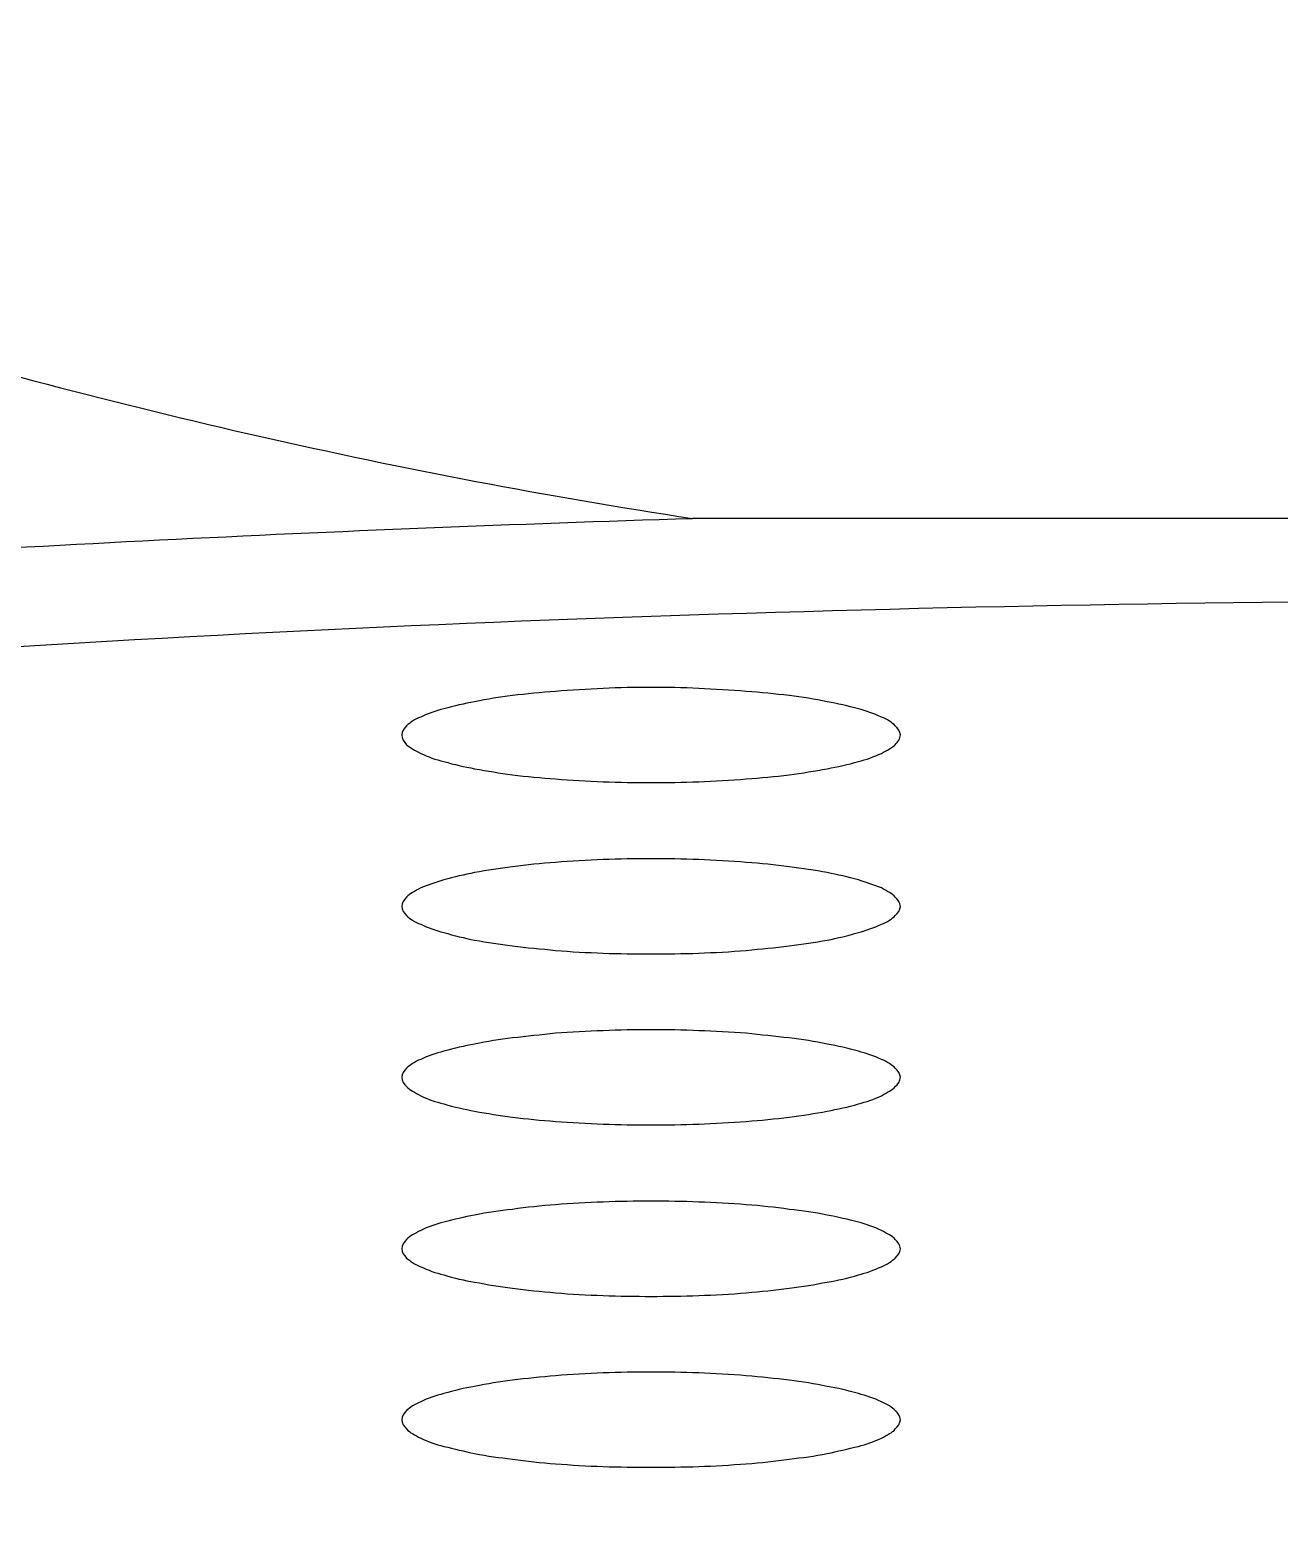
# Model space of a CAD drawing. Header units: millimetres. Extents: x 3817 to 4149, y 28263 to 28669.
# Drawn here: x 4078.538 to 4081.043, y 28550.911 to 28553.885 of the extents above; entities that cross this region are included whole.
import ezdxf

# ---------------------------------------------------------------- set-up
doc = ezdxf.new("R2010")
doc.units = ezdxf.units.MM

msp = doc.modelspace()

# ---------------------------------------------------------------- linework, layer by layer
for points, knots in [([(4076.4916, 28553.8849), (4077.0333, 28553.6603), (4077.5852, 28553.4592), (4078.1483, 28553.293), (4078.1483, 28553.293), (4078.7115, 28553.1258), (4079.286, 28552.9935), (4079.8666, 28552.9053)], [0, 0, 0, 0, 0.5, 0.5, 0.5, 0.5, 1, 1, 1, 1]), ([(4070.7992, 28550.4258), (4070.7654, 28550.4586), (4070.7336, 28550.4935), (4070.7059, 28550.5304), (4070.7059, 28550.5304), (4070.6802, 28550.5633), (4070.6577, 28550.5982), (4070.6392, 28550.6351), (4070.6392, 28550.6351), (4070.6228, 28550.6679), (4070.6094, 28550.7038), (4070.6012, 28550.7397), (4070.6012, 28550.7397), (4070.593, 28550.7746), (4070.5889, 28550.8105), (4070.59, 28550.8454), (4070.59, 28550.8454), (4070.591, 28550.8813), (4070.5971, 28550.9162), (4070.6074, 28550.951), (4070.6074, 28550.951), (4070.6177, 28550.988), (4070.633, 28551.0229), (4070.6515, 28551.0557), (4070.6515, 28551.0557), (4070.672, 28551.0926), (4070.6966, 28551.1275), (4070.7243, 28551.1603), (4070.7243, 28551.1603), (4070.7551, 28551.1972), (4070.7879, 28551.2321), (4070.8238, 28551.2639), (4070.8238, 28551.2639), (4070.91, 28551.3419), (4071.0054, 28551.4086), (4071.1049, 28551.4681), (4071.1049, 28551.4681), (4071.2291, 28551.543), (4071.3593, 28551.6076), (4071.4917, 28551.6661), (4071.4917, 28551.6661), (4071.6517, 28551.7358), (4071.8158, 28551.7984), (4071.981, 28551.8548), (4071.981, 28551.8548), (4072.1749, 28551.9205), (4072.3708, 28551.98), (4072.5678, 28552.0333), (4072.5678, 28552.0333), (4072.7914, 28552.0949), (4073.0181, 28552.1503), (4073.2448, 28552.2005), (4073.2448, 28552.2005), (4073.4972, 28552.2559), (4073.7516, 28552.3072), (4074.006, 28552.3534), (4074.006, 28552.3534), (4074.285, 28552.4036), (4074.5651, 28552.4488), (4074.8451, 28552.4908), (4074.8451, 28552.4908), (4075.1467, 28552.5349), (4075.4483, 28552.5749), (4075.751, 28552.6109), (4075.751, 28552.6109), (4076.4095, 28552.6898), (4077.0702, 28552.7504), (4077.7308, 28552.7976), (4077.7308, 28552.7976), (4078.4417, 28552.8478), (4079.1547, 28552.8837), (4079.8666, 28552.9053)], [0, 0, 0, 0, 0.055556, 0.055556, 0.055556, 0.055556, 0.111111, 0.111111, 0.111111, 0.111111, 0.166667, 0.166667, 0.166667, 0.166667, 0.222222, 0.222222, 0.222222, 0.222222, 0.277778, 0.277778, 0.277778, 0.277778, 0.333333, 0.333333, 0.333333, 0.333333, 0.388889, 0.388889, 0.388889, 0.388889, 0.444444, 0.444444, 0.444444, 0.444444, 0.5, 0.5, 0.5, 0.5, 0.555556, 0.555556, 0.555556, 0.555556, 0.611111, 0.611111, 0.611111, 0.611111, 0.666667, 0.666667, 0.666667, 0.666667, 0.722222, 0.722222, 0.722222, 0.722222, 0.777778, 0.777778, 0.777778, 0.777778, 0.833333, 0.833333, 0.833333, 0.833333, 0.888889, 0.888889, 0.888889, 0.888889, 0.944444, 0.944444, 0.944444, 0.944444, 1, 1, 1, 1]), ([(4081.5818, 28552.7401), (4080.9694, 28552.7401), (4080.358, 28552.7288), (4079.7456, 28552.7073), (4079.7456, 28552.7073), (4079.1547, 28552.6868), (4078.5628, 28552.655), (4077.9729, 28552.6109)], [0, 0, 0, 0, 0.5, 0.5, 0.5, 0.5, 1, 1, 1, 1]), ([(4079.7835, 28552.5667), (4079.7189, 28552.5667), (4079.6553, 28552.5637), (4079.5917, 28552.5585), (4079.5917, 28552.5585), (4079.563, 28552.5565), (4079.5343, 28552.5534), (4079.5055, 28552.5503), (4079.5055, 28552.5503), (4079.4799, 28552.5473), (4079.4553, 28552.5431), (4079.4296, 28552.538), (4079.4296, 28552.538), (4079.4091, 28552.5339), (4079.3886, 28552.5298), (4079.3681, 28552.5237), (4079.3681, 28552.5237), (4079.3517, 28552.5196), (4079.3363, 28552.5144), (4079.3219, 28552.5072), (4079.3219, 28552.5072), (4079.3158, 28552.5052), (4079.3106, 28552.5021), (4079.3055, 28552.499), (4079.3055, 28552.499), (4079.3004, 28552.496), (4079.2973, 28552.4929), (4079.2932, 28552.4898), (4079.2932, 28552.4898), (4079.2881, 28552.4847), (4079.284, 28552.4775), (4079.284, 28552.4713)], [0, 0, 0, 0, 0.125, 0.125, 0.125, 0.125, 0.25, 0.25, 0.25, 0.25, 0.375, 0.375, 0.375, 0.375, 0.5, 0.5, 0.5, 0.5, 0.625, 0.625, 0.625, 0.625, 0.75, 0.75, 0.75, 0.75, 0.875, 0.875, 0.875, 0.875, 1, 1, 1, 1]), ([(4080.2831, 28552.4713), (4080.2831, 28552.4775), (4080.278, 28552.4847), (4080.2729, 28552.4898), (4080.2729, 28552.4898), (4080.2698, 28552.4929), (4080.2657, 28552.496), (4080.2616, 28552.499), (4080.2616, 28552.499), (4080.2564, 28552.5021), (4080.2503, 28552.5052), (4080.2452, 28552.5072), (4080.2452, 28552.5072), (4080.2298, 28552.5144), (4080.2144, 28552.5196), (4080.199, 28552.5237), (4080.199, 28552.5237), (4080.1785, 28552.5298), (4080.1569, 28552.5339), (4080.1364, 28552.538), (4080.1364, 28552.538), (4080.1118, 28552.5431), (4080.0862, 28552.5473), (4080.0605, 28552.5503), (4080.0605, 28552.5503), (4080.0318, 28552.5534), (4080.0031, 28552.5565), (4079.9743, 28552.5585), (4079.9743, 28552.5585), (4079.9107, 28552.5637), (4079.8471, 28552.5667), (4079.7835, 28552.5667)], [0, 0, 0, 0, 0.125, 0.125, 0.125, 0.125, 0.25, 0.25, 0.25, 0.25, 0.375, 0.375, 0.375, 0.375, 0.5, 0.5, 0.5, 0.5, 0.625, 0.625, 0.625, 0.625, 0.75, 0.75, 0.75, 0.75, 0.875, 0.875, 0.875, 0.875, 1, 1, 1, 1]), ([(4079.284, 28552.4713), (4079.284, 28552.4642), (4079.2881, 28552.457), (4079.2932, 28552.4518), (4079.2932, 28552.4518), (4079.2973, 28552.4488), (4079.3004, 28552.4457), (4079.3055, 28552.4436), (4079.3055, 28552.4436), (4079.3106, 28552.4395), (4079.3158, 28552.4375), (4079.3219, 28552.4344), (4079.3219, 28552.4344), (4079.3363, 28552.4272), (4079.3517, 28552.4221), (4079.3681, 28552.418), (4079.3681, 28552.418), (4079.3886, 28552.4118), (4079.4091, 28552.4077), (4079.4296, 28552.4036), (4079.4296, 28552.4036), (4079.4553, 28552.3985), (4079.4799, 28552.3954), (4079.5055, 28552.3913), (4079.5055, 28552.3913), (4079.5343, 28552.3882), (4079.563, 28552.3852), (4079.5917, 28552.3831), (4079.5917, 28552.3831), (4079.6553, 28552.378), (4079.7189, 28552.3759), (4079.7835, 28552.3759)], [0, 0, 0, 0, 0.125, 0.125, 0.125, 0.125, 0.25, 0.25, 0.25, 0.25, 0.375, 0.375, 0.375, 0.375, 0.5, 0.5, 0.5, 0.5, 0.625, 0.625, 0.625, 0.625, 0.75, 0.75, 0.75, 0.75, 0.875, 0.875, 0.875, 0.875, 1, 1, 1, 1]), ([(4079.7835, 28552.3759), (4079.8471, 28552.3759), (4079.9107, 28552.378), (4079.9743, 28552.3831), (4079.9743, 28552.3831), (4080.0031, 28552.3852), (4080.0318, 28552.3882), (4080.0605, 28552.3913), (4080.0605, 28552.3913), (4080.0862, 28552.3954), (4080.1118, 28552.3985), (4080.1364, 28552.4036), (4080.1364, 28552.4036), (4080.1569, 28552.4077), (4080.1785, 28552.4118), (4080.199, 28552.418), (4080.199, 28552.418), (4080.2144, 28552.4221), (4080.2298, 28552.4272), (4080.2452, 28552.4344), (4080.2452, 28552.4344), (4080.2503, 28552.4375), (4080.2564, 28552.4395), (4080.2616, 28552.4436), (4080.2616, 28552.4436), (4080.2657, 28552.4457), (4080.2698, 28552.4488), (4080.2729, 28552.4518), (4080.2729, 28552.4518), (4080.278, 28552.457), (4080.2831, 28552.4642), (4080.2831, 28552.4713)], [0, 0, 0, 0, 0.125, 0.125, 0.125, 0.125, 0.25, 0.25, 0.25, 0.25, 0.375, 0.375, 0.375, 0.375, 0.5, 0.5, 0.5, 0.5, 0.625, 0.625, 0.625, 0.625, 0.75, 0.75, 0.75, 0.75, 0.875, 0.875, 0.875, 0.875, 1, 1, 1, 1]), ([(4079.7835, 28552.2231), (4079.7189, 28552.2231), (4079.6553, 28552.221), (4079.5917, 28552.2159), (4079.5917, 28552.2159), (4079.563, 28552.2139), (4079.5343, 28552.2108), (4079.5055, 28552.2067), (4079.5055, 28552.2067), (4079.4799, 28552.2036), (4079.4553, 28552.2005), (4079.4296, 28552.1954), (4079.4296, 28552.1954), (4079.4091, 28552.1913), (4079.3886, 28552.1862), (4079.3681, 28552.181), (4079.3681, 28552.181), (4079.3517, 28552.1759), (4079.3363, 28552.1708), (4079.3219, 28552.1646), (4079.3219, 28552.1646), (4079.3158, 28552.1615), (4079.3106, 28552.1585), (4079.3055, 28552.1554), (4079.3055, 28552.1554), (4079.3004, 28552.1533), (4079.2973, 28552.1503), (4079.2932, 28552.1461), (4079.2932, 28552.1461), (4079.2881, 28552.141), (4079.284, 28552.1349), (4079.284, 28552.1277)], [0, 0, 0, 0, 0.125, 0.125, 0.125, 0.125, 0.25, 0.25, 0.25, 0.25, 0.375, 0.375, 0.375, 0.375, 0.5, 0.5, 0.5, 0.5, 0.625, 0.625, 0.625, 0.625, 0.75, 0.75, 0.75, 0.75, 0.875, 0.875, 0.875, 0.875, 1, 1, 1, 1]), ([(4080.2831, 28552.1277), (4080.2831, 28552.1349), (4080.278, 28552.141), (4080.2729, 28552.1461), (4080.2729, 28552.1461), (4080.2698, 28552.1503), (4080.2657, 28552.1533), (4080.2616, 28552.1554), (4080.2616, 28552.1554), (4080.2564, 28552.1585), (4080.2503, 28552.1615), (4080.2452, 28552.1646), (4080.2452, 28552.1646), (4080.2298, 28552.1708), (4080.2144, 28552.1759), (4080.199, 28552.181), (4080.199, 28552.181), (4080.1785, 28552.1862), (4080.1569, 28552.1913), (4080.1364, 28552.1954), (4080.1364, 28552.1954), (4080.1118, 28552.2005), (4080.0862, 28552.2036), (4080.0605, 28552.2067), (4080.0605, 28552.2067), (4080.0318, 28552.2108), (4080.0031, 28552.2139), (4079.9743, 28552.2159), (4079.9743, 28552.2159), (4079.9107, 28552.221), (4079.8471, 28552.2231), (4079.7835, 28552.2231)], [0, 0, 0, 0, 0.125, 0.125, 0.125, 0.125, 0.25, 0.25, 0.25, 0.25, 0.375, 0.375, 0.375, 0.375, 0.5, 0.5, 0.5, 0.5, 0.625, 0.625, 0.625, 0.625, 0.75, 0.75, 0.75, 0.75, 0.875, 0.875, 0.875, 0.875, 1, 1, 1, 1]), ([(4079.284, 28552.1277), (4079.284, 28552.1205), (4079.2881, 28552.1143), (4079.2932, 28552.1092), (4079.2932, 28552.1092), (4079.2973, 28552.1051), (4079.3004, 28552.1031), (4079.3055, 28552.1), (4079.3055, 28552.1), (4079.3106, 28552.0969), (4079.3158, 28552.0938), (4079.3219, 28552.0918), (4079.3219, 28552.0918), (4079.3363, 28552.0846), (4079.3517, 28552.0795), (4079.3681, 28552.0754), (4079.3681, 28552.0754), (4079.3886, 28552.0692), (4079.4091, 28552.0641), (4079.4296, 28552.06), (4079.4296, 28552.06), (4079.4553, 28552.0559), (4079.4799, 28552.0518), (4079.5055, 28552.0487), (4079.5055, 28552.0487), (4079.5343, 28552.0446), (4079.563, 28552.0425), (4079.5917, 28552.0395), (4079.5917, 28552.0395), (4079.6553, 28552.0343), (4079.7189, 28552.0323), (4079.7835, 28552.0323)], [0, 0, 0, 0, 0.125, 0.125, 0.125, 0.125, 0.25, 0.25, 0.25, 0.25, 0.375, 0.375, 0.375, 0.375, 0.5, 0.5, 0.5, 0.5, 0.625, 0.625, 0.625, 0.625, 0.75, 0.75, 0.75, 0.75, 0.875, 0.875, 0.875, 0.875, 1, 1, 1, 1]), ([(4079.7835, 28552.0323), (4079.8471, 28552.0323), (4079.9107, 28552.0343), (4079.9743, 28552.0395), (4079.9743, 28552.0395), (4080.0031, 28552.0425), (4080.0318, 28552.0446), (4080.0605, 28552.0487), (4080.0605, 28552.0487), (4080.0862, 28552.0518), (4080.1118, 28552.0559), (4080.1364, 28552.06), (4080.1364, 28552.06), (4080.1569, 28552.0641), (4080.1785, 28552.0692), (4080.199, 28552.0754), (4080.199, 28552.0754), (4080.2144, 28552.0795), (4080.2298, 28552.0846), (4080.2452, 28552.0918), (4080.2452, 28552.0918), (4080.2503, 28552.0938), (4080.2564, 28552.0969), (4080.2616, 28552.1), (4080.2616, 28552.1), (4080.2657, 28552.1031), (4080.2698, 28552.1061), (4080.2729, 28552.1092), (4080.2729, 28552.1092), (4080.278, 28552.1143), (4080.2831, 28552.1205), (4080.2831, 28552.1277)], [0, 0, 0, 0, 0.125, 0.125, 0.125, 0.125, 0.25, 0.25, 0.25, 0.25, 0.375, 0.375, 0.375, 0.375, 0.5, 0.5, 0.5, 0.5, 0.625, 0.625, 0.625, 0.625, 0.75, 0.75, 0.75, 0.75, 0.875, 0.875, 0.875, 0.875, 1, 1, 1, 1]), ([(4079.7835, 28551.8805), (4079.7189, 28551.8805), (4079.6553, 28551.8774), (4079.5917, 28551.8733), (4079.5917, 28551.8733), (4079.563, 28551.8702), (4079.5343, 28551.8671), (4079.5055, 28551.864), (4079.5055, 28551.864), (4079.4799, 28551.861), (4079.4553, 28551.8569), (4079.4296, 28551.8517), (4079.4296, 28551.8517), (4079.4091, 28551.8476), (4079.3886, 28551.8435), (4079.3681, 28551.8374), (4079.3681, 28551.8374), (4079.3517, 28551.8333), (4079.3363, 28551.8281), (4079.3219, 28551.821), (4079.3219, 28551.821), (4079.3158, 28551.8189), (4079.3106, 28551.8158), (4079.3055, 28551.8127), (4079.3055, 28551.8127), (4079.3004, 28551.8097), (4079.2973, 28551.8066), (4079.2932, 28551.8035), (4079.2932, 28551.8035), (4079.2881, 28551.7984), (4079.284, 28551.7912), (4079.284, 28551.7851)], [0, 0, 0, 0, 0.125, 0.125, 0.125, 0.125, 0.25, 0.25, 0.25, 0.25, 0.375, 0.375, 0.375, 0.375, 0.5, 0.5, 0.5, 0.5, 0.625, 0.625, 0.625, 0.625, 0.75, 0.75, 0.75, 0.75, 0.875, 0.875, 0.875, 0.875, 1, 1, 1, 1]), ([(4080.2831, 28551.7851), (4080.2831, 28551.7912), (4080.278, 28551.7984), (4080.2729, 28551.8035), (4080.2729, 28551.8035), (4080.2698, 28551.8066), (4080.2657, 28551.8097), (4080.2616, 28551.8127), (4080.2616, 28551.8127), (4080.2564, 28551.8158), (4080.2503, 28551.8189), (4080.2452, 28551.821), (4080.2452, 28551.821), (4080.2298, 28551.8281), (4080.2144, 28551.8333), (4080.199, 28551.8374), (4080.199, 28551.8374), (4080.1785, 28551.8435), (4080.1569, 28551.8476), (4080.1364, 28551.8517), (4080.1364, 28551.8517), (4080.1118, 28551.8569), (4080.0862, 28551.861), (4080.0605, 28551.864), (4080.0605, 28551.864), (4080.0318, 28551.8671), (4080.0031, 28551.8702), (4079.9743, 28551.8733), (4079.9743, 28551.8733), (4079.9107, 28551.8774), (4079.8471, 28551.8805), (4079.7835, 28551.8805)], [0, 0, 0, 0, 0.125, 0.125, 0.125, 0.125, 0.25, 0.25, 0.25, 0.25, 0.375, 0.375, 0.375, 0.375, 0.5, 0.5, 0.5, 0.5, 0.625, 0.625, 0.625, 0.625, 0.75, 0.75, 0.75, 0.75, 0.875, 0.875, 0.875, 0.875, 1, 1, 1, 1]), ([(4079.284, 28551.7851), (4079.284, 28551.7779), (4079.2881, 28551.7707), (4079.2932, 28551.7666), (4079.2932, 28551.7666), (4079.2973, 28551.7625), (4079.3004, 28551.7594), (4079.3055, 28551.7574), (4079.3055, 28551.7574), (4079.3106, 28551.7543), (4079.3158, 28551.7512), (4079.3219, 28551.7481), (4079.3219, 28551.7481), (4079.3363, 28551.7409), (4079.3517, 28551.7358), (4079.3681, 28551.7317), (4079.3681, 28551.7317), (4079.3886, 28551.7256), (4079.4091, 28551.7214), (4079.4296, 28551.7173), (4079.4296, 28551.7173), (4079.4553, 28551.7122), (4079.4799, 28551.7091), (4079.5055, 28551.705), (4079.5055, 28551.705), (4079.5343, 28551.702), (4079.563, 28551.6989), (4079.5917, 28551.6968), (4079.5917, 28551.6968), (4079.6553, 28551.6917), (4079.7189, 28551.6896), (4079.7835, 28551.6896)], [0, 0, 0, 0, 0.125, 0.125, 0.125, 0.125, 0.25, 0.25, 0.25, 0.25, 0.375, 0.375, 0.375, 0.375, 0.5, 0.5, 0.5, 0.5, 0.625, 0.625, 0.625, 0.625, 0.75, 0.75, 0.75, 0.75, 0.875, 0.875, 0.875, 0.875, 1, 1, 1, 1]), ([(4079.7835, 28551.6896), (4079.8471, 28551.6896), (4079.9107, 28551.6917), (4079.9743, 28551.6968), (4079.9743, 28551.6968), (4080.0031, 28551.6989), (4080.0318, 28551.702), (4080.0605, 28551.705), (4080.0605, 28551.705), (4080.0862, 28551.7091), (4080.1118, 28551.7122), (4080.1364, 28551.7173), (4080.1364, 28551.7173), (4080.1569, 28551.7214), (4080.1785, 28551.7256), (4080.199, 28551.7317), (4080.199, 28551.7317), (4080.2144, 28551.7358), (4080.2298, 28551.7409), (4080.2452, 28551.7481), (4080.2452, 28551.7481), (4080.2503, 28551.7512), (4080.2564, 28551.7543), (4080.2616, 28551.7574), (4080.2616, 28551.7574), (4080.2657, 28551.7594), (4080.2698, 28551.7625), (4080.2729, 28551.7666), (4080.2729, 28551.7666), (4080.278, 28551.7707), (4080.2831, 28551.7779), (4080.2831, 28551.7851)], [0, 0, 0, 0, 0.125, 0.125, 0.125, 0.125, 0.25, 0.25, 0.25, 0.25, 0.375, 0.375, 0.375, 0.375, 0.5, 0.5, 0.5, 0.5, 0.625, 0.625, 0.625, 0.625, 0.75, 0.75, 0.75, 0.75, 0.875, 0.875, 0.875, 0.875, 1, 1, 1, 1]), ([(4079.7835, 28551.5368), (4079.7189, 28551.5368), (4079.6553, 28551.5347), (4079.5917, 28551.5296), (4079.5917, 28551.5296), (4079.563, 28551.5276), (4079.5343, 28551.5245), (4079.5055, 28551.5204), (4079.5055, 28551.5204), (4079.4799, 28551.5173), (4079.4553, 28551.5142), (4079.4296, 28551.5091), (4079.4296, 28551.5091), (4079.4091, 28551.505), (4079.3886, 28551.4999), (4079.3681, 28551.4947), (4079.3681, 28551.4947), (4079.3517, 28551.4906), (4079.3363, 28551.4855), (4079.3219, 28551.4783), (4079.3219, 28551.4783), (4079.3158, 28551.4752), (4079.3106, 28551.4722), (4079.3055, 28551.4691), (4079.3055, 28551.4691), (4079.3004, 28551.467), (4079.2973, 28551.464), (4079.2932, 28551.4599), (4079.2932, 28551.4599), (4079.2881, 28551.4547), (4079.284, 28551.4486), (4079.284, 28551.4414)], [0, 0, 0, 0, 0.125, 0.125, 0.125, 0.125, 0.25, 0.25, 0.25, 0.25, 0.375, 0.375, 0.375, 0.375, 0.5, 0.5, 0.5, 0.5, 0.625, 0.625, 0.625, 0.625, 0.75, 0.75, 0.75, 0.75, 0.875, 0.875, 0.875, 0.875, 1, 1, 1, 1]), ([(4080.2831, 28551.4414), (4080.2831, 28551.4486), (4080.278, 28551.4547), (4080.2729, 28551.4599), (4080.2729, 28551.4599), (4080.2698, 28551.464), (4080.2657, 28551.467), (4080.2616, 28551.4691), (4080.2616, 28551.4691), (4080.2564, 28551.4722), (4080.2503, 28551.4752), (4080.2452, 28551.4783), (4080.2452, 28551.4783), (4080.2298, 28551.4855), (4080.2144, 28551.4906), (4080.199, 28551.4947), (4080.199, 28551.4947), (4080.1785, 28551.4999), (4080.1569, 28551.505), (4080.1364, 28551.5091), (4080.1364, 28551.5091), (4080.1118, 28551.5142), (4080.0862, 28551.5173), (4080.0605, 28551.5204), (4080.0605, 28551.5204), (4080.0318, 28551.5245), (4080.0031, 28551.5276), (4079.9743, 28551.5296), (4079.9743, 28551.5296), (4079.9107, 28551.5347), (4079.8471, 28551.5368), (4079.7835, 28551.5368)], [0, 0, 0, 0, 0.125, 0.125, 0.125, 0.125, 0.25, 0.25, 0.25, 0.25, 0.375, 0.375, 0.375, 0.375, 0.5, 0.5, 0.5, 0.5, 0.625, 0.625, 0.625, 0.625, 0.75, 0.75, 0.75, 0.75, 0.875, 0.875, 0.875, 0.875, 1, 1, 1, 1]), ([(4079.284, 28551.4414), (4079.284, 28551.4342), (4079.2881, 28551.4281), (4079.2932, 28551.4229), (4079.2932, 28551.4229), (4079.2973, 28551.4199), (4079.3004, 28551.4168), (4079.3055, 28551.4137), (4079.3055, 28551.4137), (4079.3106, 28551.4106), (4079.3158, 28551.4075), (4079.3219, 28551.4055), (4079.3219, 28551.4055), (4079.3363, 28551.3983), (4079.3517, 28551.3932), (4079.3681, 28551.3891), (4079.3681, 28551.3891), (4079.3886, 28551.3829), (4079.4091, 28551.3778), (4079.4296, 28551.3747), (4079.4296, 28551.3747), (4079.4553, 28551.3696), (4079.4799, 28551.3655), (4079.5055, 28551.3624), (4079.5055, 28551.3624), (4079.5343, 28551.3583), (4079.563, 28551.3563), (4079.5917, 28551.3532), (4079.5917, 28551.3532), (4079.6553, 28551.348), (4079.7189, 28551.346), (4079.7835, 28551.346)], [0, 0, 0, 0, 0.125, 0.125, 0.125, 0.125, 0.25, 0.25, 0.25, 0.25, 0.375, 0.375, 0.375, 0.375, 0.5, 0.5, 0.5, 0.5, 0.625, 0.625, 0.625, 0.625, 0.75, 0.75, 0.75, 0.75, 0.875, 0.875, 0.875, 0.875, 1, 1, 1, 1]), ([(4079.7835, 28551.346), (4079.8471, 28551.346), (4079.9107, 28551.348), (4079.9743, 28551.3532), (4079.9743, 28551.3532), (4080.0031, 28551.3563), (4080.0318, 28551.3583), (4080.0605, 28551.3624), (4080.0605, 28551.3624), (4080.0862, 28551.3655), (4080.1118, 28551.3696), (4080.1364, 28551.3747), (4080.1364, 28551.3747), (4080.1569, 28551.3778), (4080.1785, 28551.3829), (4080.199, 28551.3891), (4080.199, 28551.3891), (4080.2144, 28551.3932), (4080.2298, 28551.3983), (4080.2452, 28551.4055), (4080.2452, 28551.4055), (4080.2503, 28551.4075), (4080.2564, 28551.4106), (4080.2616, 28551.4137), (4080.2616, 28551.4137), (4080.2657, 28551.4168), (4080.2698, 28551.4199), (4080.2729, 28551.4229), (4080.2729, 28551.4229), (4080.278, 28551.4281), (4080.2831, 28551.4342), (4080.2831, 28551.4414)], [0, 0, 0, 0, 0.125, 0.125, 0.125, 0.125, 0.25, 0.25, 0.25, 0.25, 0.375, 0.375, 0.375, 0.375, 0.5, 0.5, 0.5, 0.5, 0.625, 0.625, 0.625, 0.625, 0.75, 0.75, 0.75, 0.75, 0.875, 0.875, 0.875, 0.875, 1, 1, 1, 1]), ([(4079.7835, 28551.1942), (4079.7189, 28551.1942), (4079.6553, 28551.1921), (4079.5917, 28551.187), (4079.5917, 28551.187), (4079.563, 28551.1839), (4079.5343, 28551.1819), (4079.5055, 28551.1778), (4079.5055, 28551.1778), (4079.4799, 28551.1747), (4079.4553, 28551.1706), (4079.4296, 28551.1654), (4079.4296, 28551.1654), (4079.4091, 28551.1624), (4079.3886, 28551.1572), (4079.3681, 28551.1511), (4079.3681, 28551.1511), (4079.3517, 28551.147), (4079.3363, 28551.1418), (4079.3219, 28551.1347), (4079.3219, 28551.1347), (4079.3158, 28551.1326), (4079.3106, 28551.1295), (4079.3055, 28551.1265), (4079.3055, 28551.1265), (4079.3004, 28551.1234), (4079.2973, 28551.1203), (4079.2932, 28551.1172), (4079.2932, 28551.1172), (4079.2881, 28551.1121), (4079.284, 28551.1059), (4079.284, 28551.0988)], [0, 0, 0, 0, 0.125, 0.125, 0.125, 0.125, 0.25, 0.25, 0.25, 0.25, 0.375, 0.375, 0.375, 0.375, 0.5, 0.5, 0.5, 0.5, 0.625, 0.625, 0.625, 0.625, 0.75, 0.75, 0.75, 0.75, 0.875, 0.875, 0.875, 0.875, 1, 1, 1, 1]), ([(4080.2831, 28551.0988), (4080.2831, 28551.1059), (4080.278, 28551.1121), (4080.2729, 28551.1172), (4080.2729, 28551.1172), (4080.2698, 28551.1203), (4080.2657, 28551.1234), (4080.2616, 28551.1265), (4080.2616, 28551.1265), (4080.2564, 28551.1295), (4080.2503, 28551.1326), (4080.2452, 28551.1347), (4080.2452, 28551.1347), (4080.2298, 28551.1418), (4080.2144, 28551.147), (4080.199, 28551.1511), (4080.199, 28551.1511), (4080.1785, 28551.1572), (4080.1569, 28551.1624), (4080.1364, 28551.1654), (4080.1364, 28551.1654), (4080.1118, 28551.1706), (4080.0862, 28551.1747), (4080.0605, 28551.1778), (4080.0605, 28551.1778), (4080.0318, 28551.1819), (4080.0031, 28551.1839), (4079.9743, 28551.187), (4079.9743, 28551.187), (4079.9107, 28551.1921), (4079.8471, 28551.1942), (4079.7835, 28551.1942)], [0, 0, 0, 0, 0.125, 0.125, 0.125, 0.125, 0.25, 0.25, 0.25, 0.25, 0.375, 0.375, 0.375, 0.375, 0.5, 0.5, 0.5, 0.5, 0.625, 0.625, 0.625, 0.625, 0.75, 0.75, 0.75, 0.75, 0.875, 0.875, 0.875, 0.875, 1, 1, 1, 1]), ([(4081.5818, 28549.2287), (4080.9438, 28549.2287), (4080.3067, 28549.2399), (4079.6697, 28549.2646), (4079.6697, 28549.2646), (4079.0562, 28549.2882), (4078.4428, 28549.323), (4077.8303, 28549.3712), (4077.8303, 28549.3712), (4077.2641, 28549.4154), (4076.6988, 28549.4718), (4076.1356, 28549.5436), (4076.1356, 28549.5436), (4075.8771, 28549.5764), (4075.6197, 28549.6123), (4075.3632, 28549.6534), (4075.3632, 28549.6534), (4075.1242, 28549.6903), (4074.8872, 28549.7313), (4074.6502, 28549.7765), (4074.6502, 28549.7765), (4074.4338, 28549.8175), (4074.2184, 28549.8626), (4074.004, 28549.9119), (4074.004, 28549.9119), (4073.8121, 28549.957), (4073.6203, 28550.0052), (4073.4305, 28550.0596), (4073.4305, 28550.0596), (4073.2643, 28550.1068), (4073.0992, 28550.1591), (4072.9361, 28550.2176), (4072.9361, 28550.2176), (4072.7976, 28550.2668), (4072.6591, 28550.3212), (4072.5247, 28550.3827), (4072.5247, 28550.3827), (4072.4139, 28550.434), (4072.3041, 28550.4904), (4072.2005, 28550.5561), (4072.2005, 28550.5561), (4072.1574, 28550.5838), (4072.1144, 28550.6125), (4072.0723, 28550.6443), (4072.0723, 28550.6443), (4072.0364, 28550.672), (4072.0005, 28550.7018), (4071.9677, 28550.7336), (4071.9677, 28550.7336), (4071.9379, 28550.7623), (4071.9102, 28550.792), (4071.8846, 28550.8238), (4071.8846, 28550.8238), (4071.863, 28550.8526), (4071.8425, 28550.8833), (4071.8261, 28550.9151), (4071.8261, 28550.9151), (4071.8107, 28550.9439), (4071.7984, 28550.9746), (4071.7902, 28551.0064), (4071.7902, 28551.0064), (4071.783, 28551.0372), (4071.7789, 28551.068), (4071.7789, 28551.0988)], [0, 0, 0, 0, 0.0625, 0.0625, 0.0625, 0.0625, 0.125, 0.125, 0.125, 0.125, 0.1875, 0.1875, 0.1875, 0.1875, 0.25, 0.25, 0.25, 0.25, 0.3125, 0.3125, 0.3125, 0.3125, 0.375, 0.375, 0.375, 0.375, 0.4375, 0.4375, 0.4375, 0.4375, 0.5, 0.5, 0.5, 0.5, 0.5625, 0.5625, 0.5625, 0.5625, 0.625, 0.625, 0.625, 0.625, 0.6875, 0.6875, 0.6875, 0.6875, 0.75, 0.75, 0.75, 0.75, 0.8125, 0.8125, 0.8125, 0.8125, 0.875, 0.875, 0.875, 0.875, 0.9375, 0.9375, 0.9375, 0.9375, 1, 1, 1, 1]), ([(4079.284, 28551.0988), (4079.284, 28551.0916), (4079.2881, 28551.0854), (4079.2932, 28551.0803), (4079.2932, 28551.0803), (4079.2973, 28551.0762), (4079.3004, 28551.0731), (4079.3055, 28551.0711), (4079.3055, 28551.0711), (4079.3106, 28551.068), (4079.3158, 28551.0649), (4079.3219, 28551.0618), (4079.3219, 28551.0618), (4079.3363, 28551.0547), (4079.3517, 28551.0495), (4079.3681, 28551.0454), (4079.3681, 28551.0454), (4079.3886, 28551.0403), (4079.4091, 28551.0352), (4079.4296, 28551.0311), (4079.4296, 28551.0311), (4079.4553, 28551.0259), (4079.4799, 28551.0229), (4079.5055, 28551.0198), (4079.5055, 28551.0198), (4079.5343, 28551.0157), (4079.563, 28551.0126), (4079.5917, 28551.0105), (4079.5917, 28551.0105), (4079.6553, 28551.0054), (4079.7189, 28551.0034), (4079.7835, 28551.0034)], [0, 0, 0, 0, 0.125, 0.125, 0.125, 0.125, 0.25, 0.25, 0.25, 0.25, 0.375, 0.375, 0.375, 0.375, 0.5, 0.5, 0.5, 0.5, 0.625, 0.625, 0.625, 0.625, 0.75, 0.75, 0.75, 0.75, 0.875, 0.875, 0.875, 0.875, 1, 1, 1, 1]), ([(4079.7835, 28551.0034), (4079.8471, 28551.0034), (4079.9107, 28551.0054), (4079.9743, 28551.0105), (4079.9743, 28551.0105), (4080.0031, 28551.0126), (4080.0318, 28551.0157), (4080.0605, 28551.0198), (4080.0605, 28551.0198), (4080.0862, 28551.0229), (4080.1118, 28551.0259), (4080.1364, 28551.0311), (4080.1364, 28551.0311), (4080.1569, 28551.0352), (4080.1785, 28551.0403), (4080.199, 28551.0454), (4080.199, 28551.0454), (4080.2144, 28551.0495), (4080.2298, 28551.0547), (4080.2452, 28551.0618), (4080.2452, 28551.0618), (4080.2503, 28551.0649), (4080.2564, 28551.068), (4080.2616, 28551.0711), (4080.2616, 28551.0711), (4080.2657, 28551.0731), (4080.2698, 28551.0762), (4080.2729, 28551.0803), (4080.2729, 28551.0803), (4080.278, 28551.0854), (4080.2831, 28551.0916), (4080.2831, 28551.0988)], [0, 0, 0, 0, 0.125, 0.125, 0.125, 0.125, 0.25, 0.25, 0.25, 0.25, 0.375, 0.375, 0.375, 0.375, 0.5, 0.5, 0.5, 0.5, 0.625, 0.625, 0.625, 0.625, 0.75, 0.75, 0.75, 0.75, 0.875, 0.875, 0.875, 0.875, 1, 1, 1, 1])]:
    msp.add_open_spline(points, degree=3, knots=knots)
msp.add_open_spline([(4083.297, 28552.9053), (4083.297, 28552.9053), (4079.8666, 28552.9053), (4079.8666, 28552.9053)], degree=3)

doc.saveas('drawing.dxf')
